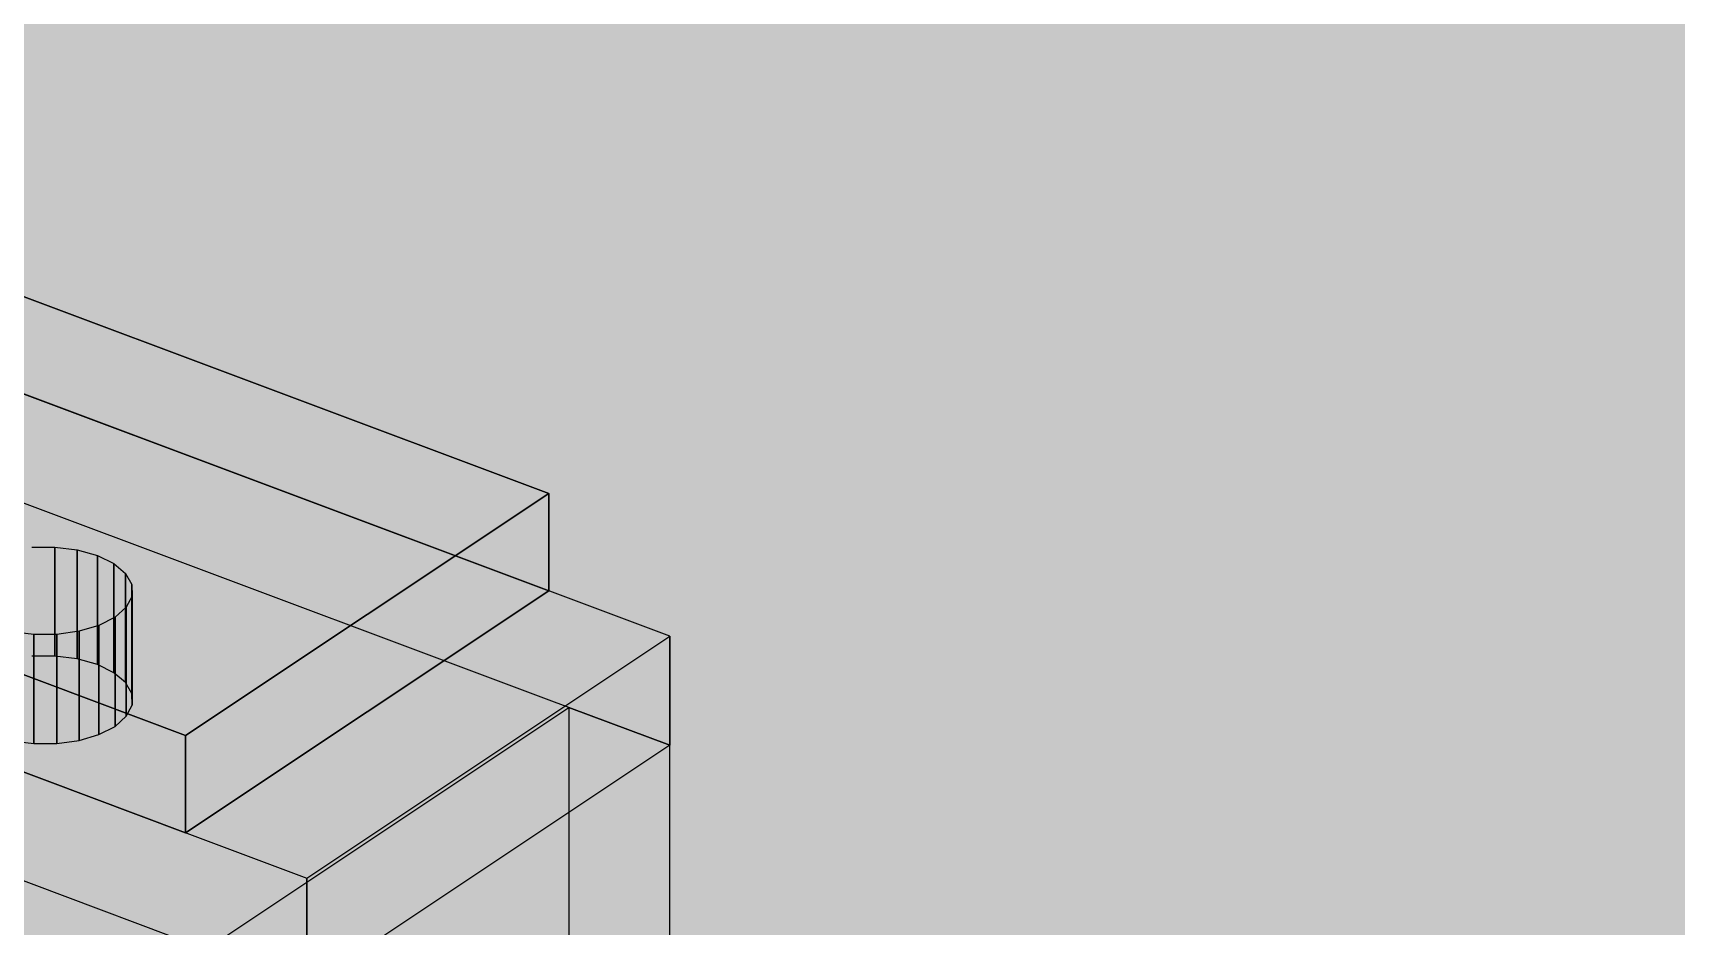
# Model space of a CAD drawing. Header units: millimetres. Extents: x 50 to 612415, y 2 to 4150.
# Drawn here: x 494311.9 to 494396.3, y 3015 to 3061 of the extents above; entities that cross this region are included whole.
import ezdxf

# ---------------------------------------------------------------- set-up
doc = ezdxf.new("R2010")
doc.units = ezdxf.units.MM
doc.layers.add('HATCH', color=8, linetype='Continuous', lineweight=9)
doc.layers.add('OUTLINE', color=7, linetype='Continuous', lineweight=25)

msp = doc.modelspace()

# ---------------------------------------------------------------- hatches: boundary and pattern name
at = {"layer": 'HATCH', "true_color": 0xc0a47f}
for points in [[(494766.129, 2764.966), (494081.754, 3021.606), (494081.754, 3225.904), (494766.129, 2969.263)], [(494058.423, 3006.052), (494742.798, 2749.412), (494742.798, 2953.709), (494058.423, 3210.35)]]:
    msp.add_hatch(color=33, dxfattribs=at).paths.add_polyline_path(points)
at = {"layer": 'HATCH', "true_color": 0xb7bcc0}
for points in [[(494288.622, 3055.96), (494269.957, 3043.516), (494319.73, 3024.852)], [(494288.622, 3055.96), (494319.73, 3024.852), (494338.395, 3037.295)], [(494344.616, 3029.955), (494282.401, 3053.286), (494289.683, 3043.29)], [(494319.73, 3019.845), (494269.957, 3038.51), (494288.622, 3050.953)], [(494338.395, 3032.288), (494319.73, 3019.845), (494288.622, 3050.953)], [(494289.683, 3037.677), (494282.401, 3047.674), (494344.616, 3024.343)], [(494344.616, 3029.955), (494289.683, 3043.29), (494290.002, 3042.719)], [(494344.616, 3029.955), (494290.002, 3042.719), (494290.015, 3042.127)], [(494344.616, 3029.955), (494290.015, 3042.127), (494289.721, 3041.554)], [(494289.721, 3041.554), (494289.141, 3041.038), (494314.161, 3034.394)], [(494289.141, 3041.038), (494311.83, 3034.534), (494313.014, 3034.54)], [(494289.141, 3041.038), (494313.014, 3034.54), (494314.161, 3034.394)], [(494289.721, 3041.554), (494314.161, 3034.394), (494315.194, 3034.103)], [(494344.616, 3029.955), (494289.721, 3041.554), (494315.194, 3034.103)], [(494263.736, 3040.843), (494325.952, 3017.512), (494308.903, 3030.888)], [(494290.002, 3037.107), (494289.683, 3037.677), (494344.616, 3024.343)], [(494290.015, 3036.515), (494290.002, 3037.107), (494344.616, 3024.343)], [(494289.721, 3035.941), (494290.015, 3036.515), (494344.616, 3024.343)], [(494308.903, 3025.275), (494325.952, 3011.9), (494263.736, 3035.231)], [(494314.161, 3028.781), (494289.141, 3035.425), (494289.721, 3035.941)], [(494313.014, 3028.928), (494311.83, 3028.921), (494289.141, 3035.425)], [(494314.161, 3028.781), (494313.014, 3028.928), (494289.141, 3035.425)], [(494315.194, 3028.491), (494314.161, 3028.781), (494289.721, 3035.941)], [(494315.194, 3028.491), (494289.721, 3035.941), (494344.616, 3024.343)], [(494344.616, 3029.955), (494315.194, 3034.103), (494316.04, 3033.689)], [(494344.616, 3029.955), (494316.04, 3033.689), (494316.643, 3033.18)], [(494344.616, 3029.955), (494316.643, 3033.18), (494316.963, 3032.609)], [(494344.616, 3029.955), (494316.963, 3032.609), (494316.976, 3032.017)], [(494344.616, 3029.955), (494316.976, 3032.017), (494316.682, 3031.444)], [(494325.952, 3017.512), (494309.75, 3030.474), (494308.903, 3030.888)], [(494344.616, 3029.955), (494316.101, 3030.928), (494315.273, 3030.504)], [(494344.616, 3029.955), (494316.682, 3031.444), (494316.101, 3030.928)], [(494325.952, 3017.512), (494310.782, 3030.183), (494309.75, 3030.474)], [(494325.952, 3017.512), (494311.929, 3030.036), (494310.782, 3030.183)], [(494344.616, 3029.955), (494313.113, 3030.043), (494311.929, 3030.036)], [(494344.616, 3029.955), (494314.254, 3030.203), (494313.113, 3030.043)], [(494344.616, 3029.955), (494315.273, 3030.504), (494314.254, 3030.203)], [(494325.952, 3017.512), (494344.616, 3029.955), (494311.929, 3030.036)], [(494316.04, 3028.076), (494315.194, 3028.491), (494344.616, 3024.343)], [(494316.643, 3027.567), (494316.04, 3028.076), (494344.616, 3024.343)], [(494316.963, 3026.997), (494316.643, 3027.567), (494344.616, 3024.343)], [(494316.976, 3026.405), (494316.963, 3026.997), (494344.616, 3024.343)], [(494316.101, 3025.315), (494316.682, 3025.831), (494344.616, 3024.343)], [(494316.682, 3025.831), (494316.976, 3026.405), (494344.616, 3024.343)], [(494320.767, 3013.844), (494339.432, 3026.287), (494344.616, 3024.343), (494325.952, 3011.9)], [(494308.903, 3025.275), (494309.75, 3024.861), (494325.952, 3011.9)], [(494315.273, 3024.892), (494316.101, 3025.315), (494344.616, 3024.343)], [(494309.75, 3024.861), (494310.782, 3024.571), (494325.952, 3011.9)], [(494310.782, 3024.571), (494311.929, 3024.424), (494325.952, 3011.9)], [(494311.929, 3024.424), (494313.113, 3024.43), (494344.616, 3024.343)], [(494311.929, 3024.424), (494344.616, 3024.343), (494325.952, 3011.9)], [(494313.113, 3024.43), (494314.254, 3024.59), (494344.616, 3024.343)], [(494314.254, 3024.59), (494315.273, 3024.892), (494344.616, 3024.343)]]:
    msp.add_hatch(color=9, dxfattribs=at).paths.add_polyline_path(points)
at = {"layer": 'HATCH', "true_color": 0xacb1b5}
for points in [[(494338.395, 3032.288), (494288.622, 3050.953), (494288.622, 3055.96), (494338.395, 3037.295)], [(494282.401, 3047.674), (494344.616, 3024.343), (494344.616, 3029.955), (494282.401, 3053.286)], [(494269.957, 3038.51), (494319.73, 3019.845), (494319.73, 3024.852), (494269.957, 3043.516)], [(494325.952, 3011.9), (494263.736, 3035.231), (494263.736, 3040.843), (494325.952, 3017.512)], [(494339.432, 3026.287), (494339.432, 2964.549), (494344.616, 2962.605), (494344.616, 3024.343)]]:
    msp.add_hatch(color=253, dxfattribs=at).paths.add_polyline_path(points)
at = {"layer": 'HATCH', "true_color": 0xaaafb2}
for points in [[(494319.73, 3019.845), (494338.395, 3032.288), (494338.395, 3037.295), (494319.73, 3024.852)], [(494344.616, 3024.343), (494325.952, 3011.9), (494325.952, 3017.512), (494344.616, 3029.955)], [(494332.024, 3005.044), (494320.767, 3013.844), (494339.432, 3026.287)], [(494332.457, 3004.519), (494332.024, 3005.044), (494339.432, 3026.287)], [(494332.457, 3000.59), (494339.432, 3026.287), (494339.432, 2964.549)], [(494332.457, 3000.59), (494332.729, 3001.719), (494339.432, 3026.287)], [(494332.729, 3003.752), (494332.457, 3004.519), (494339.432, 3026.287)], [(494332.729, 3001.719), (494332.821, 3002.797), (494339.432, 3026.287)], [(494332.821, 3002.797), (494332.729, 3003.752), (494339.432, 3026.287)], [(494344.616, 3024.343), (494325.952, 3011.9), (494337.209, 3003.1)], [(494344.616, 3024.343), (494337.209, 3003.1), (494337.641, 3002.574)], [(494344.616, 2962.605), (494344.616, 3024.343), (494337.641, 2998.646)], [(494344.616, 3024.343), (494337.913, 2999.774), (494337.641, 2998.646)], [(494344.616, 3024.343), (494337.641, 3002.574), (494337.913, 3001.808)], [(494344.616, 3024.343), (494338.006, 3000.853), (494337.913, 2999.774)], [(494344.616, 3024.343), (494337.913, 3001.808), (494338.006, 3000.853)]]:
    msp.add_hatch(color=253, dxfattribs=at).paths.add_polyline_path(points)
at = {"layer": 'HATCH', "true_color": 0xaeb4b7}
for points in [[(494313.014, 3028.928), (494311.83, 3028.921), (494311.83, 3034.534), (494313.014, 3034.54)], [(494311.929, 3024.424), (494313.113, 3024.43), (494313.113, 3030.043), (494311.929, 3030.036)]]:
    msp.add_hatch(color=253, dxfattribs=at).paths.add_polyline_path(points)
at = {"layer": 'HATCH', "true_color": 0xaeb3b7}
for points in [[(494314.161, 3028.781), (494313.014, 3028.928), (494313.014, 3034.54), (494314.161, 3034.394)], [(494310.782, 3024.571), (494311.929, 3024.424), (494311.929, 3030.036), (494310.782, 3030.183)], [(494313.113, 3024.43), (494314.254, 3024.59), (494314.254, 3030.203), (494313.113, 3030.043)]]:
    msp.add_hatch(color=253, dxfattribs=at).paths.add_polyline_path(points)
at = {"layer": 'HATCH', "true_color": 0xadb2b6}
for points in [[(494315.194, 3028.491), (494314.161, 3028.781), (494314.161, 3034.394), (494315.194, 3034.103)], [(494314.254, 3024.59), (494315.273, 3024.892), (494315.273, 3030.504), (494314.254, 3030.203)]]:
    msp.add_hatch(color=253, dxfattribs=at).paths.add_polyline_path(points)
at = {"layer": 'HATCH', "true_color": 0xabb0b4}
for points in [[(494316.04, 3028.076), (494315.194, 3028.491), (494315.194, 3034.103), (494316.04, 3033.689)], [(494315.273, 3024.892), (494316.101, 3025.315), (494316.101, 3030.928), (494315.273, 3030.504)]]:
    msp.add_hatch(color=253, dxfattribs=at).paths.add_polyline_path(points)
at = {"layer": 'HATCH', "true_color": 0xa9aeb1}
msp.add_hatch(color=253, dxfattribs=at).paths.add_polyline_path([(494316.643, 3027.567), (494316.04, 3028.076), (494316.04, 3033.689), (494316.643, 3033.18)])
at = {"layer": 'HATCH', "true_color": 0xa6abae}
for points in [[(494316.963, 3026.997), (494316.643, 3027.567), (494316.643, 3033.18), (494316.963, 3032.609)], [(494316.682, 3025.831), (494316.976, 3026.405), (494316.976, 3032.017), (494316.682, 3031.444)]]:
    msp.add_hatch(color=253, dxfattribs=at).paths.add_polyline_path(points)
at = {"layer": 'HATCH', "true_color": 0xa3a8ab}
msp.add_hatch(color=253, dxfattribs=at).paths.add_polyline_path([(494316.976, 3026.405), (494316.963, 3026.997), (494316.963, 3032.609), (494316.976, 3032.017)])
at = {"layer": 'HATCH', "true_color": 0xa8aeb1}
msp.add_hatch(color=253, dxfattribs=at).paths.add_polyline_path([(494316.101, 3025.315), (494316.682, 3025.831), (494316.682, 3031.444), (494316.101, 3030.928)])

# ---------------------------------------------------------------- linework, layer by layer
at = {"layer": 'OUTLINE', "color": 139, "true_color": 0x42544a}
for p, q in [((494288.622, 3055.96), (494338.395, 3037.295)), ((494338.395, 3037.295), (494288.622, 3055.96)), ((494344.616, 3029.955), (494282.401, 3053.286)), ((494344.616, 3029.955), (494282.401, 3053.286)), ((494338.395, 3032.288), (494288.622, 3050.953)), ((494288.622, 3050.953), (494338.395, 3032.288)), ((494282.401, 3047.674), (494344.616, 3024.343)), ((494282.401, 3047.674), (494344.616, 3024.343)), ((494269.957, 3043.516), (494319.73, 3024.852)), ((494319.73, 3024.852), (494269.957, 3043.516)), ((494263.736, 3040.843), (494325.952, 3017.512)), ((494263.736, 3040.843), (494325.952, 3017.512)), ((494319.73, 3019.845), (494269.957, 3038.51)), ((494269.957, 3038.51), (494319.73, 3019.845)), ((494319.73, 3024.852), (494338.395, 3037.295)), ((494338.395, 3037.295), (494319.73, 3024.852)), ((494338.395, 3037.295), (494338.395, 3032.288)), ((494338.395, 3032.288), (494338.395, 3037.295)), ((494325.952, 3011.9), (494263.736, 3035.231)), ((494325.952, 3011.9), (494263.736, 3035.231)), ((494311.83, 3034.534), (494313.014, 3034.54)), ((494311.83, 3034.534), (494313.014, 3034.54)), ((494313.014, 3034.54), (494314.161, 3034.394)), ((494313.014, 3034.54), (494313.014, 3028.928)), ((494313.014, 3028.928), (494313.014, 3034.54)), ((494313.014, 3034.54), (494314.161, 3034.394)), ((494314.161, 3034.394), (494315.194, 3034.103)), ((494314.161, 3034.394), (494314.161, 3028.781)), ((494314.161, 3028.781), (494314.161, 3034.394)), ((494314.161, 3034.394), (494315.194, 3034.103)), ((494315.194, 3034.103), (494315.194, 3028.491)), ((494315.194, 3028.491), (494315.194, 3034.103)), ((494315.194, 3034.103), (494316.04, 3033.689)), ((494315.194, 3034.103), (494316.04, 3033.689)), ((494316.04, 3033.689), (494316.04, 3028.076)), ((494316.04, 3028.076), (494316.04, 3033.689)), ((494316.04, 3033.689), (494316.643, 3033.18)), ((494316.04, 3033.689), (494316.643, 3033.18)), ((494316.643, 3033.18), (494316.643, 3027.567)), ((494316.643, 3027.567), (494316.643, 3033.18)), ((494316.643, 3033.18), (494316.963, 3032.609)), ((494316.643, 3033.18), (494316.963, 3032.609)), ((494316.963, 3032.609), (494316.963, 3026.997)), ((494316.963, 3026.997), (494316.963, 3032.609)), ((494316.963, 3032.609), (494316.976, 3032.017)), ((494316.963, 3032.609), (494316.976, 3032.017)), ((494316.976, 3032.017), (494316.682, 3031.444)), ((494316.976, 3032.017), (494316.682, 3031.444)), ((494316.976, 3032.017), (494316.976, 3026.405)), ((494316.976, 3026.405), (494316.976, 3032.017)), ((494338.395, 3032.288), (494319.73, 3019.845)), ((494319.73, 3019.845), (494338.395, 3032.288)), ((494316.101, 3030.928), (494315.273, 3030.504)), ((494316.101, 3030.928), (494315.273, 3030.504)), ((494316.682, 3031.444), (494316.101, 3030.928)), ((494316.682, 3031.444), (494316.101, 3030.928)), ((494316.101, 3030.928), (494316.101, 3025.315)), ((494316.101, 3025.315), (494316.101, 3030.928)), ((494316.682, 3031.444), (494316.682, 3025.831)), ((494316.682, 3025.831), (494316.682, 3031.444)), ((494311.929, 3030.036), (494310.782, 3030.183)), ((494311.929, 3030.036), (494310.782, 3030.183)), ((494313.113, 3030.043), (494311.929, 3030.036)), ((494313.113, 3030.043), (494311.929, 3030.036)), ((494314.254, 3030.203), (494313.113, 3030.043)), ((494314.254, 3030.203), (494313.113, 3030.043)), ((494313.113, 3030.043), (494313.113, 3024.43)), ((494313.113, 3024.43), (494313.113, 3030.043)), ((494315.273, 3030.504), (494314.254, 3030.203)), ((494315.273, 3030.504), (494314.254, 3030.203)), ((494314.254, 3030.203), (494314.254, 3024.59)), ((494314.254, 3024.59), (494314.254, 3030.203)), ((494315.273, 3030.504), (494315.273, 3024.892)), ((494315.273, 3024.892), (494315.273, 3030.504)), ((494311.929, 3024.424), (494311.929, 3030.036)), ((494311.929, 3030.036), (494311.929, 3024.424)), ((494325.952, 3017.512), (494344.616, 3029.955)), ((494325.952, 3017.512), (494344.616, 3029.955)), ((494344.616, 3024.343), (494344.616, 3029.955)), ((494344.616, 3029.955), (494344.616, 3024.343)), ((494313.014, 3028.928), (494311.83, 3028.921)), ((494313.014, 3028.928), (494311.83, 3028.921)), ((494314.161, 3028.781), (494313.014, 3028.928)), ((494314.161, 3028.781), (494313.014, 3028.928)), ((494315.194, 3028.491), (494314.161, 3028.781)), ((494315.194, 3028.491), (494314.161, 3028.781)), ((494316.04, 3028.076), (494315.194, 3028.491)), ((494316.04, 3028.076), (494315.194, 3028.491)), ((494316.643, 3027.567), (494316.04, 3028.076)), ((494316.643, 3027.567), (494316.04, 3028.076)), ((494316.963, 3026.997), (494316.643, 3027.567)), ((494316.963, 3026.997), (494316.643, 3027.567)), ((494316.976, 3026.405), (494316.963, 3026.997)), ((494316.976, 3026.405), (494316.963, 3026.997)), ((494316.101, 3025.315), (494316.682, 3025.831)), ((494316.101, 3025.315), (494316.682, 3025.831)), ((494316.682, 3025.831), (494316.976, 3026.405)), ((494316.682, 3025.831), (494316.976, 3026.405)), ((494320.767, 3013.844), (494339.432, 3026.287)), ((494320.767, 3013.844), (494339.432, 3026.287)), ((494339.432, 3026.287), (494339.432, 2964.549)), ((494344.616, 3024.343), (494339.432, 3026.287)), ((494339.432, 3026.287), (494339.432, 2964.549)), ((494339.432, 3026.287), (494344.616, 3024.343)), ((494315.273, 3024.892), (494316.101, 3025.315)), ((494315.273, 3024.892), (494316.101, 3025.315)), ((494310.782, 3024.571), (494311.929, 3024.424)), ((494310.782, 3024.571), (494311.929, 3024.424)), ((494311.929, 3024.424), (494313.113, 3024.43)), ((494311.929, 3024.424), (494313.113, 3024.43)), ((494313.113, 3024.43), (494314.254, 3024.59)), ((494313.113, 3024.43), (494314.254, 3024.59)), ((494314.254, 3024.59), (494315.273, 3024.892)), ((494314.254, 3024.59), (494315.273, 3024.892)), ((494319.73, 3019.845), (494319.73, 3024.852)), ((494319.73, 3024.852), (494319.73, 3019.845)), ((494344.616, 3024.343), (494325.952, 3011.9)), ((494344.616, 3024.343), (494325.952, 3011.9)), ((494344.616, 3024.343), (494325.952, 3011.9)), ((494344.616, 3024.343), (494325.952, 3011.9)), ((494344.616, 2962.605), (494344.616, 3024.343)), ((494344.616, 2962.605), (494344.616, 3024.343)), ((494325.952, 3017.512), (494325.952, 3011.9)), ((494325.952, 3011.9), (494325.952, 3017.512))]:
    msp.add_line(p, q, dxfattribs=at)

doc.saveas('drawing.dxf')
